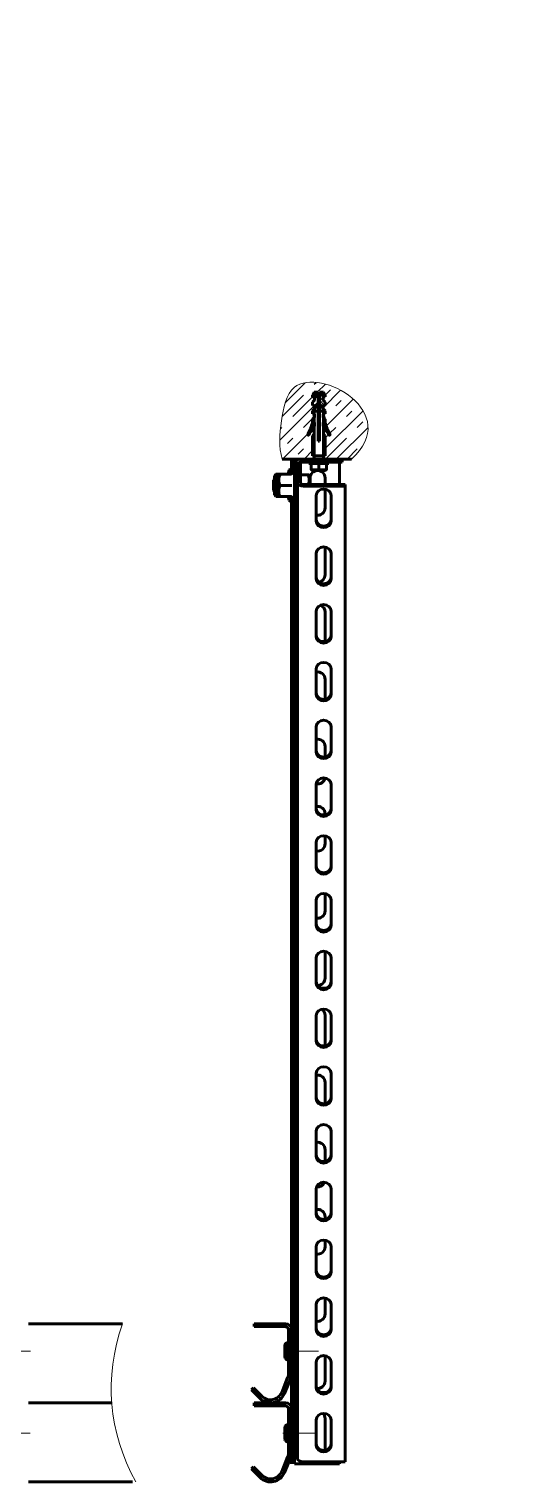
# Model space of a CAD drawing. Header units: millimetres. Extents: x 0 to 840, y 0 to 594.
# Drawn here: x 350 to 414, y 403 to 594 of the extents above; entities that cross this region are included whole.
import ezdxf

# ---------------------------------------------------------------- set-up
doc = ezdxf.new("R2010")
doc.units = ezdxf.units.MM
for name, pattern in [('K5LT32768', [0]), ('K5LT32769', [0]), ('K5LT_AXLED', [19.5, 15, -1.5, 1.5, -1.5]), ('K5LT_BASIC', [0]), ('K5LT_DASHED', [6, 4, -2]), ('K5LT_THIN_INCLUDED_TO_HATCHING', [0])]:
    doc.linetypes.add(name, pattern=pattern)
doc.layers.add('Системный слой', color=7, linetype='Continuous')

# ---------------------------------------------------------------- blocks, each defined once
blk = doc.blocks.new('U152')
at = {"layer": 'Системный слой', "color": 30, "linetype": 'K5LT_AXLED', "lineweight": 18, "true_color": 0xff8000}
for q in [(346.52, 413.09), (342.86, 409.42), (346.52, 405.75), (350.19, 409.42)]:
    blk.add_line((346.52, 409.42), q, dxfattribs=at)
blk = doc.blocks.new('U153')
at = {"layer": 'Системный слой', "color": 30, "linetype": 'K5LT_AXLED', "lineweight": 18, "true_color": 0xff8000}
for q in [(346.55, 423.87), (342.89, 420.2), (346.55, 416.54), (350.22, 420.2)]:
    blk.add_line((346.55, 420.2), q, dxfattribs=at)
blk = doc.blocks.new('U154')
at = {"layer": 'Системный слой', "color": 5, "linetype": 'K5LT_BASIC', "lineweight": 60, "true_color": 0x0000ff}
for p, q in [((383.72, 413.42), (379.6, 413.42)), ((379.6, 413.42), (379.6, 413.03)), ((383.72, 413.03), (379.6, 413.03)), ((384.12, 406.92), (384.12, 412.63)), ((384.51, 406.92), (384.51, 412.63)), ((379.25, 404.72), (379.52, 405)), ((379.52, 405), (380.65, 403.87)), ((384, 406.33), (383.22, 404.39)), ((384.36, 406.19), (383.58, 404.25)), ((379.25, 404.72), (380.37, 403.59))]:
    blk.add_line(p, q, dxfattribs=at)
for centre, radius, start, end in [((383.72, 412.63), 0.785, 0, 90), ((383.72, 412.63), 0.392, 0, 90), ((382.55, 406.92), 1.57, 338, 0), ((382.55, 406.92), 1.96, 338, 0), ((381.76, 404.98), 1.96, 225, 338), ((381.76, 404.98), 1.57, 225, 338)]:
    blk.add_arc(centre, radius, start, end, dxfattribs=at)
blk = doc.blocks.new('U155')
at = {"layer": 'Системный слой', "color": 5, "linetype": 'K5LT_BASIC', "lineweight": 60, "true_color": 0x0000ff}
for p, q in [((383.72, 423.82), (379.6, 423.82)), ((379.6, 423.82), (379.6, 423.43)), ((383.72, 423.43), (379.6, 423.43)), ((384.12, 417.32), (384.12, 423.03)), ((384.51, 417.32), (384.51, 423.03)), ((384, 416.73), (383.22, 414.79)), ((384.36, 416.59), (383.58, 414.65)), ((379.25, 415.12), (379.52, 415.4)), ((379.25, 415.12), (380.37, 413.99)), ((379.52, 415.4), (380.65, 414.27))]:
    blk.add_line(p, q, dxfattribs=at)
for centre, radius, start, end in [((383.72, 423.03), 0.785, 0, 90), ((383.72, 423.03), 0.392, 0, 90), ((382.55, 417.32), 1.57, 338, 0), ((382.55, 417.32), 1.96, 338, 0), ((381.76, 415.38), 1.96, 225, 338), ((381.76, 415.38), 1.57, 225, 338)]:
    blk.add_arc(centre, radius, start, end, dxfattribs=at)
blk = doc.blocks.new('U151')
at = {"layer": 'Системный слой'}
h = blk.add_hatch(dxfattribs=at)
h.set_pattern_fill('Бетон', angle=45, style=0, pattern_type=0)
h.set_pattern_definition([(45, (0, 0), (-1.4142136, 1.4142136), [11, -5]), (45, (9.1924, 9.1924), (-1.4142136, 1.4142136), [1, -15]), (45, (4.9497, 6.364), (-1.4142136, 1.4142136), [11, -5]), (45, (14.1421, 15.5563), (-1.4142136, 1.4142136), [1, -15])])
h.paths.add_polyline_path([(392.39, 537.47), (392.98, 538.05), (393.48, 538.64), (393.89, 539.24), (394.2, 539.86), (394.42, 540.48), (394.54, 541.11), (394.56, 541.75), (394.47, 542.39), (394.28, 543.03), (393.99, 543.68), (393.58, 544.31), (393.06, 544.94), (392.42, 545.54), (391.67, 546.1), (390.83, 546.6), (389.92, 547.02), (389.01, 547.33), (388.12, 547.52), (387.31, 547.6), (386.58, 547.57), (385.94, 547.45), (385.39, 547.24), (384.92, 546.95), (384.85, 546.89), (384.72, 546.78), (384.49, 546.52), (384.16, 546.04), (383.88, 545.44), (383.63, 544.71), (383.42, 543.77), (383.31, 543.16), (383.25, 542.76), (383.2, 542.44), (383.18, 542.33), (383.15, 542.12), (383.1, 541.71), (383.01, 540.91), (382.96, 539.69), (383.03, 538.69), (383.2, 537.82), (383.3, 537.47), (384.51, 537.47), (384.9, 537.47), (385.29, 537.47), (385.69, 537.47), (387.47, 537.47), (387.47, 537.88), (387.26, 537.88), (387.26, 540.54), (387.45, 540.73), (387.47, 540.78), (387.47, 541.1), (387.45, 541.15), (387.4, 541.17), (387.26, 541.17), (387.26, 541.59), (386.95, 540.95), (386.77, 540.65), (386.72, 540.62), (386.66, 540.63), (386.63, 540.68), (386.64, 540.73), (386.98, 541.4), (387.22, 542.12), (387.26, 542.29), (387.26, 542.71), (387.47, 542.92), (387.47, 543.41), (387.26, 543.41), (387.26, 543.83), (387.52, 544.09), (387.54, 544.14), (387.54, 544.46), (387.52, 544.51), (387.47, 544.53), (387.26, 544.53), (387.26, 544.95), (387.52, 545.21), (387.54, 545.26), (387.54, 545.58), (387.52, 545.63), (387.47, 545.65), (387.26, 545.65), (387.26, 545.86), (387.5, 546.28), (388.03, 546.28), (388.03, 545.86), (388.03, 544.73), (388.1, 544.78), (388.17, 544.73), (388.17, 545.86), (388.17, 546.28), (388.7, 546.28), (388.94, 545.86), (388.94, 545.65), (388.73, 545.65), (388.68, 545.63), (388.66, 545.58), (388.66, 545.26), (388.68, 545.21), (388.94, 544.95), (388.94, 544.53), (388.73, 544.53), (388.68, 544.51), (388.66, 544.46), (388.66, 544.14), (388.68, 544.09), (388.94, 543.83), (388.94, 543.41), (388.73, 543.41), (388.73, 542.92), (388.94, 542.71), (388.94, 542.29), (389.15, 541.57), (389.47, 540.88), (389.56, 540.73), (389.57, 540.67), (389.53, 540.63), (389.47, 540.62), (389.43, 540.65), (389.08, 541.27), (388.94, 541.59), (388.94, 541.17), (388.8, 541.17), (388.75, 541.15), (388.73, 541.1), (388.73, 540.78), (388.75, 540.73), (388.94, 540.54), (388.94, 537.88), (388.73, 537.88), (388.73, 537.47), (391.18, 537.47)])
h = blk.add_hatch(dxfattribs=at)
h.set_pattern_fill('Неметалл', style=0, pattern_type=0)
h.set_pattern_definition([(45, (0, 0), (-2.12132, 2.12132), []), (135, (0, 0), (-2.12132, -2.12132), [])])
h.paths.add_polyline_path([(387.54, 545.58), (387.54, 545.26), (387.52, 545.21), (387.26, 544.95), (387.26, 544.53), (387.47, 544.53), (387.52, 544.51), (387.54, 544.46), (387.54, 544.36), (387.9, 544.92), (388.03, 545.03), (388.03, 545.86), (387.26, 545.86), (387.26, 545.65), (387.47, 545.65), (387.52, 545.63)])
h.paths.add_polyline_path([(388.68, 545.21), (388.66, 545.26), (388.66, 545.58), (388.68, 545.63), (388.73, 545.65), (388.94, 545.65), (388.94, 545.86), (388.17, 545.86), (388.17, 545.03), (388.6, 544.5), (388.66, 544.36), (388.66, 544.46), (388.68, 544.51), (388.73, 544.53), (388.94, 544.53), (388.94, 544.95)])
h.paths.add_polyline_path([(388.17, 545.86), (388.94, 545.86), (388.7, 546.28), (388.17, 546.28)])
h.paths.add_polyline_path([(387.26, 545.86), (388.03, 545.86), (388.03, 546.28), (387.5, 546.28)])
h.paths.add_polyline_path([(389.56, 540.73), (389.22, 541.4), (388.98, 542.12), (388.94, 542.29), (388.73, 542.29), (388.93, 541.61), (389.23, 540.96), (389.43, 540.65), (389.48, 540.62), (389.54, 540.63), (389.57, 540.68)])
h.paths.add_polyline_path([(388.94, 542.29), (388.94, 542.71), (388.73, 542.92), (388.73, 542.29)])
h.paths.add_polyline_path([(388.94, 543.41), (388.94, 543.83), (388.73, 544.04), (388.73, 543.41)])
h.paths.add_polyline_path([(387.26, 543.83), (387.26, 543.41), (387.47, 543.41), (387.47, 544.04)])
h.paths.add_polyline_path([(387.26, 542.71), (387.26, 542.29), (387.31, 542.29), (387.47, 542.29), (387.47, 542.92)])
h.paths.add_polyline_path([(387.26, 541.59), (387.46, 542.27), (387.47, 542.29), (387.31, 542.29), (387.26, 542.29), (387.04, 541.57), (386.73, 540.88), (386.64, 540.73), (386.63, 540.67), (386.67, 540.63), (386.72, 540.62), (386.77, 540.65), (387.12, 541.27)])
h.paths.add_polyline_path([(387.47, 541.1), (387.47, 541.8), (387.26, 541.59), (387.26, 541.17), (387.4, 541.17), (387.45, 541.15)])
h.paths.add_polyline_path([(388.73, 541.8), (388.73, 541.1), (388.75, 541.15), (388.8, 541.17), (388.94, 541.17), (388.94, 541.59)])
h.paths.add_polyline_path([(388.73, 540.78), (388.73, 537.88), (388.94, 537.88), (388.94, 540.54), (388.75, 540.73)])
h.paths.add_polyline_path([(387.26, 540.54), (387.26, 537.88), (387.47, 537.88), (387.47, 540.78), (387.45, 540.73)])
at = {"layer": 'Системный слой', "color": 5, "linetype": 'K5LT32768', "lineweight": 60, "true_color": 0x0000ff}
for p, q in [((387.26, 545.86), (387.5, 546.28)), ((387.5, 546.28), (388.03, 546.28)), ((388.03, 545.86), (388.03, 546.28)), ((388.17, 546.28), (388.7, 546.28)), ((388.17, 545.86), (388.17, 546.28)), ((388.94, 545.86), (388.7, 546.28)), ((387.26, 545.86), (388.03, 545.86)), ((387.26, 545.65), (387.26, 545.86)), ((387.26, 545.65), (387.47, 545.65)), ((387.26, 544.95), (387.52, 545.21)), ((387.26, 544.53), (387.26, 544.95)), ((387.26, 544.53), (387.47, 544.53)), ((387.54, 545.26), (387.54, 545.58)), ((387.54, 544.14), (387.54, 544.46)), ((388.03, 539.84), (388.03, 545.86)), ((388.17, 539.84), (388.17, 545.86)), ((388.17, 545.86), (388.94, 545.86)), ((388.66, 545.26), (388.66, 545.58)), ((388.66, 544.14), (388.66, 544.46)), ((388.68, 545.21), (388.94, 544.95)), ((388.73, 545.65), (388.94, 545.65)), ((388.73, 544.53), (388.94, 544.53)), ((388.94, 545.65), (388.94, 545.86)), ((388.94, 544.53), (388.94, 544.95)), ((387.26, 543.83), (387.52, 544.09)), ((387.26, 543.41), (387.26, 543.83)), ((387.26, 543.41), (387.47, 543.41)), ((387.26, 542.71), (387.52, 542.97)), ((387.26, 542.29), (387.26, 542.71)), ((387.47, 537.08), (387.47, 543.78)), ((387.47, 543.78), (388.73, 543.78)), ((387.54, 543.02), (387.54, 543.34)), ((388.66, 543.02), (388.66, 543.34)), ((388.68, 544.09), (388.94, 543.83)), ((388.68, 542.97), (388.94, 542.71)), ((388.73, 537.08), (388.73, 543.78)), ((388.73, 543.41), (388.94, 543.41)), ((388.94, 543.41), (388.94, 543.83)), ((388.94, 542.29), (388.94, 542.71)), ((387.31, 542.29), (387.26, 542.29)), ((387.47, 541.8), (387.26, 541.59)), ((387.26, 541.17), (387.26, 541.59)), ((387.26, 541.17), (387.4, 541.17)), ((387.26, 540.54), (387.45, 540.73)), ((387.26, 537.88), (387.26, 540.54)), ((387.31, 542.29), (387.47, 542.29)), ((387.47, 541.8), (387.52, 541.85)), ((387.47, 540.78), (387.47, 541.8)), ((387.54, 541.9), (387.54, 542.22)), ((388.66, 541.9), (388.66, 542.22)), ((388.68, 541.85), (388.94, 541.59)), ((388.73, 542.29), (388.94, 542.29)), ((388.73, 540.78), (388.73, 541.1)), ((388.75, 540.73), (388.94, 540.54)), ((388.8, 541.17), (388.94, 541.17)), ((388.94, 541.17), (388.94, 541.59)), ((388.94, 537.88), (388.94, 540.54)), ((388.03, 539.84), (388.17, 539.84)), ((386.8, 537.08), (386.8, 536.88)), ((389.4, 536.88), (386.8, 536.88)), ((387.1, 536.88), (387.1, 536.13)), ((387.26, 537.88), (388.94, 537.88)), ((388.1, 536.88), (388.1, 536.13)), ((389.1, 536.88), (389.1, 536.13)), ((389.4, 537.08), (389.4, 536.88)), ((387.1, 536.13), (387.1, 536.04)), ((387.1, 536.04), (387.21, 535.98)), ((387.21, 535.98), (388.99, 535.98)), ((389.1, 536.04), (388.99, 535.98)), ((389.1, 536.04), (389.1, 536.13))]:
    blk.add_line(p, q, dxfattribs=at)
at = {"layer": 'Системный слой', "color": 7, "linetype": 'K5LT32769', "lineweight": 18}
for p, q in [((387.57, 544.13), (387.57, 543.78)), ((387.57, 537.08), (387.57, 543.78)), ((388.63, 544.13), (388.63, 543.78)), ((388.63, 537.08), (388.63, 543.78))]:
    blk.add_line(p, q, dxfattribs=at)
at = {"layer": 'Системный слой', "color": 5, "linetype": 'K5LT_BASIC', "lineweight": 60, "true_color": 0x0000ff}
for p, q in [((384.51, 537.47), (383.3, 537.47)), ((384.9, 537.47), (384.51, 537.47)), ((384.51, 537.47), (384.51, 535.74)), ((384.9, 537.47), (384.51, 537.47)), ((385.29, 537.47), (384.9, 537.47)), ((384.9, 537.47), (384.9, 536.69)), ((385.29, 537.47), (384.9, 537.47)), ((384.9, 536.69), (384.9, 531.19)), ((385.69, 537.47), (385.29, 537.47)), ((385.69, 537.47), (385.29, 537.47)), ((385.29, 531.19), (385.29, 536.69)), ((391.18, 537.47), (385.69, 537.47)), ((391.18, 537.47), (385.69, 537.47)), ((385.69, 537.08), (391.18, 537.08)), ((385.69, 534.33), (385.69, 537.08)), ((389.4, 537.08), (386.8, 537.08)), ((390.79, 537.08), (390.79, 534.13)), ((391.18, 537.08), (391.18, 537.47)), ((391.18, 537.47), (392.39, 537.47)), ((382.27, 534.84), (382.15, 534.72)), ((382.27, 535.29), (382.44, 535.51)), ((382.27, 532.79), (382.27, 535.29)), ((382.66, 534.84), (382.55, 534.72)), ((383.01, 535.51), (382.62, 535.51)), ((382.83, 535.5), (382.62, 535.5)), ((382.66, 535.29), (382.83, 535.51)), ((382.66, 532.79), (382.66, 535.29)), ((384.38, 535.51), (383.01, 535.51)), ((384.42, 535.5), (383.01, 535.5)), ((384.21, 536.01), (384.06, 535.59)), ((384.61, 536.01), (384.45, 535.59)), ((385.69, 535.42), (386.7, 535.42)), ((385.69, 535.4), (386.7, 535.4)), ((386.82, 535.41), (386.86, 535.34)), ((386.86, 534.13), (386.86, 535.34)), ((386.96, 535), (386.96, 534.13)), ((388.92, 534.13), (388.92, 535)), ((382.15, 533.35), (382.15, 534.72)), ((382.27, 533.23), (382.15, 533.35)), ((382.55, 533.35), (382.55, 534.72)), ((382.66, 533.23), (382.55, 533.35)), ((384.42, 534.02), (383.01, 534.02)), ((391.57, 534.13), (386.08, 534.13)), ((386.08, 533.93), (391.57, 533.93)), ((388.92, 531.07), (388.92, 533.51)), ((391.57, 533.93), (391.57, 534.13)), ((391.57, 405.68), (391.57, 533.93)), ((382.27, 532.79), (382.44, 532.56)), ((383.01, 532.56), (382.62, 532.56)), ((382.66, 532.79), (382.83, 532.56)), ((384.42, 532.56), (383.01, 532.56)), ((384.03, 532.56), (384.03, 532.56)), ((384.21, 532.06), (384.06, 532.49)), ((384.42, 532.56), (384.42, 532.56)), ((384.61, 532.06), (384.45, 532.49)), ((384.51, 532.33), (384.51, 405.38)), ((384.9, 531.19), (385.29, 531.19)), ((384.9, 531.19), (384.9, 405.38)), ((385.29, 406.08), (385.29, 531.19)), ((387.75, 532.69), (387.75, 529.31)), ((389.71, 529.31), (389.71, 532.69)), ((388.92, 522.24), (388.92, 525.92)), ((387.75, 525.09), (387.75, 521.72)), ((389.71, 521.72), (389.71, 525.09)), ((387.75, 517.5), (387.75, 514.12)), ((388.92, 513.5), (388.92, 517.34)), ((389.71, 514.12), (389.71, 517.5)), ((387.75, 509.91), (387.75, 506.53)), ((388.92, 505.9), (388.92, 508.51)), ((389.71, 506.53), (389.71, 509.91)), ((387.75, 502.31), (387.75, 498.94)), ((389.71, 498.94), (389.71, 502.31)), ((388.92, 498.31), (388.92, 499.68)), ((387.75, 494.72), (387.75, 491.34)), ((389.71, 491.34), (389.71, 494.72)), ((388.92, 490.72), (388.92, 490.84)), ((387.75, 487.12), (387.75, 483.75)), ((388.92, 486.92), (388.92, 487.95)), ((389.71, 483.75), (389.71, 487.12)), ((387.75, 479.53), (387.75, 476.15)), ((388.92, 478.09), (388.92, 480.36)), ((389.71, 476.15), (389.71, 479.53)), ((387.75, 471.94), (387.75, 468.56)), ((388.92, 469.26), (388.92, 472.76)), ((389.71, 468.56), (389.71, 471.94)), ((387.75, 464.34), (387.75, 460.97)), ((388.92, 460.43), (388.92, 464.35)), ((389.71, 460.97), (389.71, 464.34)), ((387.75, 456.75), (387.75, 453.37)), ((389.71, 453.37), (389.71, 456.75)), ((388.92, 452.75), (388.92, 455.52)), ((387.75, 449.15), (387.75, 445.78)), ((389.71, 445.78), (389.71, 449.15)), ((388.92, 445.15), (388.92, 446.69)), ((387.75, 441.56), (387.75, 438.18)), ((389.71, 438.18), (389.71, 441.56)), ((388.92, 437.56), (388.92, 437.86)), ((387.75, 433.97), (387.75, 430.59)), ((388.92, 433.94), (388.92, 434.79)), ((389.71, 430.59), (389.71, 433.97)), ((387.75, 426.37), (387.75, 423)), ((388.92, 425.11), (388.92, 427.2)), ((389.71, 423), (389.71, 426.37)), ((349.96, 423.82), (362.29, 423.82)), ((383.64, 421.03), (383.64, 419.38)), ((384.03, 421.33), (384.12, 421.33)), ((384.03, 421.33), (384.03, 419.07)), ((384.12, 421.33), (384.12, 419.07)), ((384.03, 419.07), (384.12, 419.07)), ((387.75, 418.78), (387.75, 415.4)), ((388.92, 416.28), (388.92, 419.6)), ((389.71, 415.4), (389.71, 418.78)), ((349.96, 413.42), (360.89, 413.42)), ((387.75, 411.18), (387.75, 407.81)), ((388.92, 407.45), (388.92, 411.37)), ((389.71, 407.81), (389.71, 411.18)), ((383.64, 410.24), (383.64, 408.59)), ((384.03, 410.55), (384.12, 410.55)), ((384.03, 410.55), (384.03, 408.29)), ((384.12, 410.55), (384.12, 408.29)), ((384.03, 408.29), (384.12, 408.29)), ((385.29, 405.38), (384.9, 405.38)), ((385.29, 405.38), (384.9, 405.38)), ((390.79, 405.38), (385.29, 405.38)), ((386.08, 405.68), (391.57, 405.68)), ((390.79, 405.68), (390.79, 405.38)), ((349.96, 403.02), (363.64, 403.02))]:
    blk.add_line(p, q, dxfattribs=at)
at = {"layer": 'Системный слой', "color": 7, "linetype": 'K5LT_DASHED', "lineweight": 18}
blk.add_line((388.63, 537.08), (388.63, 537.67), dxfattribs=at)
at = {"layer": 'Системный слой', "color": 30, "linetype": 'K5LT_AXLED', "lineweight": 18, "true_color": 0xff8000}
for p, q in [((383.47, 420.2), (388.07, 420.2)), ((383.35, 409.42), (387.85, 409.42))]:
    blk.add_line(p, q, dxfattribs=at)
at = {"layer": 'Системный слой', "color": 5, "linetype": 'K5LT32768', "lineweight": 60, "true_color": 0x0000ff}
for centre, radius, start, end in [((387.47, 545.58), 0.07, 0, 90), ((387.47, 544.46), 0.07, 0, 90), ((387.47, 545.26), 0.07, 315, 0), ((388.73, 545.58), 0.07, 90, 180), ((388.73, 545.26), 0.07, 180, 225), ((388.73, 544.46), 0.07, 90, 180), ((387.47, 543.34), 0.07, 0, 90), ((387.47, 544.14), 0.07, 315, 0), ((387.47, 543.02), 0.07, 315, 0), ((388.73, 544.14), 0.07, 180, 225), ((388.73, 543.34), 0.07, 90, 180), ((388.73, 543.02), 0.07, 180, 225), ((386.71, 540.69), 0.077, 149.2226, 326.0792), ((382.08, 543.45), 5.31, 329.2226, 347.3876), ((382.83, 543.3), 4.75, 326.0792, 347.713), ((387.4, 541.1), 0.07, 0, 90), ((387.4, 540.78), 0.07, 315, 0), ((387.47, 542.22), 0.07, 0, 90), ((387.47, 541.9), 0.07, 315, 0), ((388.73, 542.22), 0.07, 90, 180), ((388.73, 541.9), 0.07, 180, 225), ((393.37, 543.3), 4.75, 192.287, 213.9208), ((388.8, 541.1), 0.07, 90, 180), ((388.8, 540.78), 0.07, 180, 225), ((394.12, 543.45), 5.31, 192.6124, 210.7774), ((389.49, 540.69), 0.077, 213.9208, 30.7774)]:
    blk.add_arc(centre, radius, start, end, dxfattribs=at)
at = {"layer": 'Системный слой', "color": 5, "linetype": 'K5LT_BASIC', "lineweight": 60, "true_color": 0x0000ff}
for centre, radius, start, end in [((385.69, 536.69), 0.785, 90, 180), ((385.69, 536.69), 0.392, 90, 180), ((384.36, 535.96), 0.152, 0, 160), ((384.75, 535.96), 0.152, 0, 160), ((387.94, 535), 0.981, 0, 180), ((384.36, 532.11), 0.152, 200, 0), ((384.75, 532.11), 0.152, 200, 0), ((387.94, 531.07), 0.981, 258.463, 0), ((387.94, 522.24), 0.981, 279.0127, 0), ((387.94, 517.34), 0.981, 0, 69.3517), ((387.94, 508.51), 0.981, 0, 101.537), ((387.94, 499.68), 0.981, 0, 101.537), ((387.94, 495.75), 0.981, 258.6732, 348.0437), ((387.94, 490.84), 0.981, 0, 101.537), ((387.94, 486.92), 0.981, 258.463, 0), ((387.94, 478.09), 0.981, 258.463, 0), ((387.94, 469.26), 0.981, 268.7734, 0), ((387.94, 464.35), 0.981, 0, 55.3979), ((387.94, 460.43), 0.981, 354.6839, 0), ((387.94, 455.52), 0.981, 0, 101.537), ((387.94, 446.69), 0.981, 0, 101.537), ((387.94, 442.77), 0.981, 260.8966, 337.6577), ((387.94, 437.86), 0.981, 0, 101.537), ((387.94, 433.94), 0.981, 258.463, 0), ((387.94, 425.11), 0.981, 258.463, 0), ((383.84, 421.03), 0.196, 140.1921, 180), ((384.08, 420.82), 0.513, 96.3694, 140.1921), ((383.84, 419.38), 0.196, 180, 219.8079), ((384.08, 419.58), 0.513, 219.8079, 263.6306), ((387.94, 416.28), 0.981, 262.1486, 0), ((387.94, 411.37), 0.981, 0, 41.7098), ((383.84, 410.24), 0.196, 140.1921, 180), ((384.08, 410.04), 0.513, 96.3694, 140.1921), ((383.84, 408.59), 0.196, 180, 219.8079), ((384.08, 408.8), 0.513, 219.8079, 263.6306), ((387.94, 407.45), 0.981, 343.8507, 0)]:
    blk.add_arc(centre, radius, start, end, dxfattribs=at)
for centre, major_axis, ratio, start_param, end_param in [((386.08, 534.33), (-0.785, 0), 0.510294, 0, 1.570796), ((386.08, 534.33), (0.392, 0), 0.510294, 3.141593, 4.712389), ((388.73, 532.69), (-0.981, 0), 0.86, 3.141593, 6.283185), ((388.73, 529.51), (0.981, 0), 0.86, 3.141593, 6.283185), ((388.73, 529.31), (0.981, 0), 0.86, 3.141593, 6.283185), ((388.73, 525.09), (-0.981, 0), 0.86, 3.141593, 6.283185), ((388.73, 521.92), (0.981, 0), 0.86, 3.141593, 6.283185), ((388.73, 521.72), (0.981, 0), 0.86, 3.141593, 6.283185), ((388.73, 517.5), (-0.981, 0), 0.86, 3.141593, 6.283185), ((388.73, 514.32), (0.981, 0), 0.86, 3.141593, 6.283185), ((388.73, 514.12), (0.981, 0), 0.86, 3.141593, 6.283185), ((388.73, 509.91), (-0.981, 0), 0.86, 3.141593, 6.283185), ((388.73, 506.73), (0.981, 0), 0.86, 3.141593, 6.283185), ((388.73, 506.53), (0.981, 0), 0.86, 3.141593, 6.283185), ((388.73, 502.31), (-0.981, 0), 0.86, 3.141593, 6.283185), ((388.73, 499.14), (0.981, 0), 0.86, 3.141593, 6.283185), ((388.73, 498.94), (0.981, 0), 0.86, 3.141593, 6.283185), ((388.73, 494.72), (-0.981, 0), 0.86, 3.141593, 6.283185), ((388.73, 491.54), (0.981, 0), 0.86, 3.141593, 6.283185), ((388.73, 491.34), (0.981, 0), 0.86, 3.141593, 6.283185), ((388.73, 487.12), (-0.981, 0), 0.86, 3.141593, 6.283185), ((388.73, 483.95), (0.981, 0), 0.86, 3.141593, 6.283185), ((388.73, 483.75), (0.981, 0), 0.86, 3.141593, 6.283185), ((388.73, 479.53), (-0.981, 0), 0.86, 3.141593, 6.283185), ((388.73, 476.35), (0.981, 0), 0.86, 3.141593, 6.283185), ((388.73, 476.15), (0.981, 0), 0.86, 3.141593, 6.283185), ((388.73, 471.94), (-0.981, 0), 0.86, 3.141593, 6.283185), ((388.73, 468.76), (0.981, 0), 0.86, 3.141593, 6.283185), ((388.73, 468.56), (0.981, 0), 0.86, 3.141593, 6.283185), ((388.73, 464.34), (-0.981, 0), 0.86, 3.141593, 6.283185), ((388.73, 461.17), (0.981, 0), 0.86, 3.141593, 6.283185), ((388.73, 460.97), (0.981, 0), 0.86, 3.141593, 6.283185), ((388.73, 456.75), (-0.981, 0), 0.86, 3.141593, 6.283185), ((388.73, 453.57), (0.981, 0), 0.86, 3.141593, 6.283185), ((388.73, 453.37), (0.981, 0), 0.86, 3.141593, 6.283185), ((388.73, 449.15), (-0.981, 0), 0.86, 3.141593, 6.283185), ((388.73, 445.98), (0.981, 0), 0.86, 3.141593, 6.283185), ((388.73, 445.78), (0.981, 0), 0.86, 3.141593, 6.283185), ((388.73, 441.56), (-0.981, 0), 0.86, 3.141593, 6.283185), ((388.73, 438.38), (0.981, 0), 0.86, 3.141593, 6.283185), ((388.73, 438.18), (0.981, 0), 0.86, 3.141593, 6.283185), ((388.73, 433.97), (-0.981, 0), 0.86, 3.141593, 6.283185), ((388.73, 430.79), (0.981, 0), 0.86, 3.141593, 6.283185), ((388.73, 430.59), (0.981, 0), 0.86, 3.141593, 6.283185), ((388.73, 426.37), (-0.981, 0), 0.86, 3.141593, 6.283185), ((388.73, 423.2), (0.981, 0), 0.86, 3.141593, 6.283185), ((388.73, 423), (0.981, 0), 0.86, 3.141593, 6.283185), ((388.73, 418.78), (-0.981, 0), 0.86, 3.141593, 6.283185), ((388.73, 415.6), (0.981, 0), 0.86, 3.141593, 6.283185), ((388.73, 415.4), (0.981, 0), 0.86, 3.141593, 6.283185), ((388.73, 411.18), (-0.981, 0), 0.86, 3.141593, 6.283185), ((388.73, 408.01), (0.981, 0), 0.86, 3.141593, 6.283185), ((388.73, 407.81), (0.981, 0), 0.86, 3.141593, 6.283185), ((386.08, 406.08), (-0.785, 0), 0.510294, 0, 1.570796)]:
    blk.add_ellipse(centre, major_axis=major_axis, ratio=ratio, start_param=start_param, end_param=end_param, dxfattribs=at)
at = {"layer": 'Системный слой', "color": 7, "linetype": 'K5LT_THIN_INCLUDED_TO_HATCHING', "lineweight": 18}
blk.add_open_spline([(383.3, 537.47), (382.78, 539.06), (383.1, 542.22), (384.78, 551.68), (399.14, 543.55), (392.39, 537.47)], degree=3, knots=[0.083258, 0.083258, 0.083258, 0.083258, 1.090385, 2.034174, 4.937477, 4.937477, 4.937477, 4.937477], dxfattribs=at)
at = {"layer": 'Системный слой', "color": 5, "linetype": 'K5LT32768', "lineweight": 60, "true_color": 0x0000ff}
for points in [[(388.1, 544.78), (387.75, 544.53), (387.54, 544.2), (387.47, 543.78)], [(388.1, 544.78), (388.45, 544.53), (388.66, 544.2), (388.73, 543.78)]]:
    blk.add_open_spline(points, degree=3, dxfattribs=at)
at = {"layer": 'Системный слой', "color": 5, "linetype": 'K5LT_BASIC', "lineweight": 60, "true_color": 0x0000ff}
for points, knots in [([(382.62, 535.51), (382.58, 535.51), (382.53, 535.51), (382.48, 535.51), (382.47, 535.51), (382.45, 535.51), (382.44, 535.51), (382.44, 535.51), (382.44, 535.51)], [0, 0, 0, 0, 3.440641, 4.883132, 5.991232, 6.662057, 7.815736, 9, 9, 9, 9]), ([(382.44, 535.51), (382.44, 535.51), (382.44, 535.51), (382.45, 535.51), (382.47, 535.51), (382.51, 535.5), (382.57, 535.5), (382.62, 535.5)], [0, 0, 0, 0, 1.041943, 1.841968, 3.122212, 4.542264, 8, 8, 8, 8]), ([(382.62, 535.5), (382.58, 535.42), (382.53, 535.29), (382.49, 535.13), (382.47, 535.03), (382.45, 534.95), (382.44, 534.87), (382.44, 534.77), (382.44, 534.68), (382.45, 534.61), (382.46, 534.53), (382.48, 534.43), (382.51, 534.32), (382.53, 534.24), (382.55, 534.2)], [0, 0, 0, 0, 2.906421, 4.581601, 5.621276, 6.250677, 7.333118, 8.47328, 9.572117, 10.438113, 10.938449, 12.207104, 13.744194, 15, 15, 15, 15]), ([(383.01, 535.51), (382.97, 535.51), (382.92, 535.51), (382.88, 535.51), (382.86, 535.51), (382.85, 535.51), (382.84, 535.51), (382.83, 535.51), (382.83, 535.51)], [0, 0, 0, 0, 3.440641, 4.883132, 5.991232, 6.662057, 7.815736, 9, 9, 9, 9]), ([(382.83, 535.51), (382.83, 535.51), (382.83, 535.51), (382.84, 535.51), (382.86, 535.51), (382.91, 535.5), (382.96, 535.5), (383.01, 535.5)], [0, 0, 0, 0, 1.041943, 1.841968, 3.122212, 4.542264, 8, 8, 8, 8]), ([(383.01, 535.5), (382.97, 535.42), (382.92, 535.29), (382.88, 535.13), (382.86, 535.03), (382.85, 534.95), (382.84, 534.87), (382.83, 534.77), (382.83, 534.68), (382.84, 534.61), (382.85, 534.53), (382.87, 534.43), (382.91, 534.25), (382.97, 534.12), (383.01, 534.02)], [0, 0, 0, 0, 2.548904, 4.018021, 4.929806, 5.481785, 6.431075, 7.430987, 8.394657, 9.154127, 9.592917, 10.705515, 12.053529, 15, 15, 15, 15]), ([(384.06, 535.59), (384.06, 535.58), (384.05, 535.58), (384.05, 535.57), (384.05, 535.56), (384.04, 535.56), (384.04, 535.55), (384.03, 535.55), (384.03, 535.54), (384.03, 535.54), (384.02, 535.53), (384.02, 535.53), (384.02, 535.53), (384.01, 535.53), (384.01, 535.53), (384.01, 535.52), (384, 535.52), (384, 535.52), (384, 535.52), (383.99, 535.52), (383.99, 535.52), (383.99, 535.52), (383.99, 535.52), (383.99, 535.51), (383.99, 535.51), (383.98, 535.51)], [0, 0, 0, 0, 1.093224, 1.093224, 2.251551, 2.251551, 3.13359, 3.13359, 4.1945, 4.1945, 5.255411, 5.255411, 5.368978, 5.368978, 6.37975, 6.37975, 7.390521, 7.390521, 8.2968, 8.2968, 9.243827, 9.243827, 9.682671, 9.682671, 10.207792, 10.207792, 10.207792, 10.207792]), ([(384.08, 535.51), (384.09, 535.52), (384.1, 535.52), (384.11, 535.53), (384.13, 535.55), (384.14, 535.57), (384.15, 535.58)], [0, 0, 0, 0, 1.315081, 2.252691, 4.01226, 7, 7, 7, 7]), ([(384.45, 535.59), (384.45, 535.58), (384.45, 535.58), (384.44, 535.57), (384.44, 535.56), (384.43, 535.56), (384.43, 535.55), (384.43, 535.55), (384.42, 535.54), (384.42, 535.54), (384.41, 535.53), (384.41, 535.53), (384.41, 535.53), (384.41, 535.53), (384.4, 535.53), (384.4, 535.52), (384.4, 535.52), (384.39, 535.52), (384.39, 535.52), (384.39, 535.52), (384.38, 535.52), (384.38, 535.52), (384.38, 535.52), (384.38, 535.51), (384.38, 535.51), (384.38, 535.51), (384.38, 535.51), (384.37, 535.51), (384.37, 535.51), (384.37, 535.51), (384.37, 535.51), (384.37, 535.51), (384.37, 535.51), (384.37, 535.51), (384.36, 535.51), (384.36, 535.51), (384.36, 535.51), (384.36, 535.51)], [0, 0, 0, 0, 1.093224, 1.093224, 2.251551, 2.251551, 3.13359, 3.13359, 4.1945, 4.1945, 5.255411, 5.255411, 5.368978, 5.368978, 6.37975, 6.37975, 7.390521, 7.390521, 8.2968, 8.2968, 9.243827, 9.243827, 9.682671, 9.682671, 10.56036, 10.56036, 10.814482, 10.814482, 11.824717, 11.824717, 12.834951, 12.834951, 14.855421, 14.855421, 16.848049, 16.848049, 21, 21, 21, 21]), ([(384.42, 535.5), (384.43, 535.5), (384.44, 535.5), (384.46, 535.51), (384.48, 535.52), (384.5, 535.53), (384.52, 535.55), (384.54, 535.57), (384.54, 535.58)], [0, 0, 0, 0, 1.660805, 2.493198, 3.452416, 5.023872, 6.497606, 9, 9, 9, 9]), ([(386.82, 535.41), (386.82, 535.41), (386.82, 535.41), (386.81, 535.41), (386.79, 535.41), (386.76, 535.42), (386.73, 535.42), (386.7, 535.42)], [0, 0, 0, 0, 0.986413, 2.289252, 3.570052, 5.224067, 8, 8, 8, 8]), ([(386.7, 535.4), (386.73, 535.4), (386.77, 535.4), (386.8, 535.41), (386.81, 535.41), (386.82, 535.41), (386.82, 535.41), (386.82, 535.41)], [0, 0, 0, 0, 3.475105, 4.613675, 5.691312, 6.664072, 8, 8, 8, 8]), ([(386.74, 534.13), (386.75, 534.18), (386.77, 534.25), (386.79, 534.37), (386.81, 534.47), (386.82, 534.56), (386.82, 534.65), (386.82, 534.73), (386.82, 534.81), (386.81, 534.9), (386.8, 535), (386.77, 535.18), (386.73, 535.31), (386.7, 535.4)], [0, 0, 0, 0, 1.379886, 2.639991, 3.784795, 4.718237, 5.663341, 6.567739, 7.414733, 8.232022, 9.4422, 11.009597, 14, 14, 14, 14]), ([(382.55, 533.85), (382.52, 533.79), (382.5, 533.71), (382.48, 533.61), (382.46, 533.55), (382.45, 533.48), (382.44, 533.4), (382.44, 533.3), (382.44, 533.21), (382.45, 533.14), (382.46, 533.06), (382.48, 532.96), (382.52, 532.79), (382.58, 532.65), (382.62, 532.56)], [0, 0, 0, 0, 2.103457, 2.895295, 3.517333, 4.146734, 5.229174, 6.369336, 7.468173, 8.334168, 8.834504, 10.103159, 11.640249, 15, 15, 15, 15]), ([(383.01, 534.02), (382.97, 533.94), (382.92, 533.82), (382.88, 533.66), (382.86, 533.56), (382.85, 533.48), (382.84, 533.4), (382.83, 533.3), (382.83, 533.21), (382.84, 533.14), (382.85, 533.06), (382.87, 532.96), (382.91, 532.79), (382.97, 532.65), (383.01, 532.56)], [0, 0, 0, 0, 2.548904, 4.018021, 4.929806, 5.481785, 6.431075, 7.430987, 8.394657, 9.154127, 9.592917, 10.705515, 12.053529, 15, 15, 15, 15]), ([(384.42, 534.02), (384.43, 534.02), (384.44, 534.02), (384.46, 534.02), (384.47, 534.02), (384.48, 534.02), (384.5, 534.02), (384.52, 534.02), (384.54, 534.02), (384.54, 534.02)], [0, 0, 0, 0, 1.84226, 2.765743, 3.184412, 3.830144, 5.574601, 7.213106, 10, 10, 10, 10]), ([(382.62, 532.56), (382.58, 532.56), (382.53, 532.56), (382.48, 532.56), (382.47, 532.56), (382.45, 532.56), (382.44, 532.56), (382.44, 532.56), (382.44, 532.56)], [0, 0, 0, 0, 3.440641, 4.883132, 5.991232, 6.662057, 7.815736, 9, 9, 9, 9]), ([(383.01, 532.56), (382.97, 532.56), (382.92, 532.56), (382.88, 532.56), (382.86, 532.56), (382.85, 532.56), (382.84, 532.56), (382.83, 532.56), (382.83, 532.56)], [0, 0, 0, 0, 3.440641, 4.883132, 5.991232, 6.662057, 7.815736, 9, 9, 9, 9]), ([(384.06, 532.49), (384.06, 532.49), (384.05, 532.5), (384.05, 532.51), (384.05, 532.51), (384.04, 532.52), (384.04, 532.52), (384.03, 532.53), (384.03, 532.53), (384.02, 532.54), (384.02, 532.54), (384.02, 532.54), (384.02, 532.54), (384.01, 532.54), (384.01, 532.55), (384.01, 532.55), (384, 532.55), (384, 532.55), (384, 532.55), (383.99, 532.56), (383.99, 532.56), (383.99, 532.56), (383.99, 532.56), (383.99, 532.56), (383.99, 532.56), (383.98, 532.56)], [0, 0, 0, 0, 1.06494, 1.06494, 2.203388, 2.203388, 3.140992, 3.140992, 4.206635, 4.206635, 5.272279, 5.272279, 5.386609, 5.386609, 6.440448, 6.440448, 7.494288, 7.494288, 8.447787, 8.447787, 8.824863, 8.824863, 9.789082, 9.789082, 10.235306, 10.235306, 10.235306, 10.235306]), ([(384.03, 532.56), (384.04, 532.56), (384.05, 532.56), (384.07, 532.55), (384.08, 532.55), (384.1, 532.53), (384.12, 532.52), (384.14, 532.5), (384.14, 532.48), (384.15, 532.48)], [0, 0, 0, 0, 1.314649, 2.143395, 3.309059, 4.809767, 6.622109, 8.089442, 10, 10, 10, 10]), ([(384.45, 532.49), (384.45, 532.49), (384.45, 532.5), (384.44, 532.51), (384.44, 532.51), (384.43, 532.52), (384.43, 532.52), (384.43, 532.53), (384.42, 532.53), (384.42, 532.54), (384.41, 532.54), (384.41, 532.54), (384.41, 532.54), (384.41, 532.54), (384.4, 532.55), (384.4, 532.55), (384.4, 532.55), (384.39, 532.55), (384.39, 532.55), (384.39, 532.56), (384.38, 532.56), (384.38, 532.56), (384.38, 532.56), (384.38, 532.56), (384.38, 532.56), (384.38, 532.56)], [0, 0, 0, 0, 1.06494, 1.06494, 2.203388, 2.203388, 3.140992, 3.140992, 4.206635, 4.206635, 5.272279, 5.272279, 5.386609, 5.386609, 6.440448, 6.440448, 7.494288, 7.494288, 8.447787, 8.447787, 8.824863, 8.824863, 9.789082, 9.789082, 10.235306, 10.235306, 10.235306, 10.235306]), ([(384.42, 532.56), (384.43, 532.56), (384.44, 532.56), (384.46, 532.55), (384.48, 532.55), (384.5, 532.53), (384.51, 532.52), (384.53, 532.5), (384.54, 532.48), (384.54, 532.48)], [0, 0, 0, 0, 1.314649, 2.143395, 3.309059, 4.809767, 6.622109, 8.089442, 10, 10, 10, 10])]:
    blk.add_open_spline(points, degree=3, knots=knots, dxfattribs=at)
at = {"layer": 'Системный слой', "color": 5, "linetype": 'K5LT32768', "lineweight": 60, "true_color": 0x0000ff}
for points, knots in [([(388.1, 536.13), (388.08, 536.13), (388.03, 536.11), (387.95, 536.09), (387.86, 536.07), (387.77, 536.05), (387.68, 536.04), (387.6, 536.04), (387.52, 536.04), (387.42, 536.05), (387.31, 536.07), (387.2, 536.1), (387.13, 536.12), (387.1, 536.13)], [0, 0, 0, 0, 0.049267, 0.160659, 0.240135, 0.332792, 0.419171, 0.494844, 0.575451, 0.674192, 0.788784, 0.896676, 1, 1, 1, 1]), ([(389.1, 536.13), (389.06, 536.12), (388.98, 536.09), (388.87, 536.07), (388.75, 536.05), (388.65, 536.04), (388.56, 536.04), (388.48, 536.05), (388.4, 536.06), (388.33, 536.07), (388.23, 536.09), (388.15, 536.11), (388.1, 536.13)], [0, 0, 0, 0, 0.119217, 0.230171, 0.354638, 0.462184, 0.543054, 0.619863, 0.693522, 0.768092, 0.844484, 1, 1, 1, 1])]:
    blk.add_open_spline(points, degree=3, knots=knots, dxfattribs=at)
at = {"layer": 'Системный слой', "color": 7, "linetype": 'K5LT_THIN_INCLUDED_TO_HATCHING', "lineweight": 18}
blk.add_open_spline([(362.29, 423.82), (359.86, 416.64), (360.44, 409.71), (364.04, 403.02)], degree=3, dxfattribs=at)
at = {"layer": 'Системный слой'}
for name in ['U153', 'U155', 'U152', 'U154']:
    blk.add_blockref(name, (0, 0), dxfattribs=at)

msp = doc.modelspace()

# ---------------------------------------------------------------- block references
at = {"layer": 'Системный слой'}
msp.add_blockref('U151', (0, 0), dxfattribs=at)

doc.saveas('drawing.dxf')
